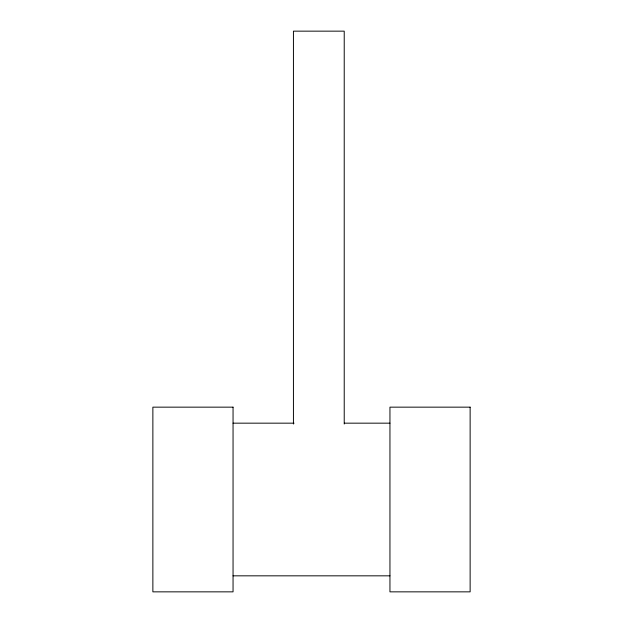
<?xml version="1.0" encoding="UTF-8"?>
<svg xmlns="http://www.w3.org/2000/svg" width="623" height="623" viewBox="0 0 623 623"><rect width="100%" height="100%" fill="white"/><g stroke="black" fill="none" stroke-linecap="round" stroke-linejoin="round"><path stroke-width="0.93" d="M233.049 423.165L294.064 423.165M344.433 423.165L389.951 423.165M233.049 575.831L389.951 575.831M344.223 424.037L344.223 31.15L293.433 31.15L293.433 424.037M233.049 407.154L152.869 407.154L152.869 591.85L233.049 591.85L233.049 407.154M470.131 407.154L389.951 407.154L389.951 591.85L470.131 591.85L470.131 407.154"/></g></svg>
